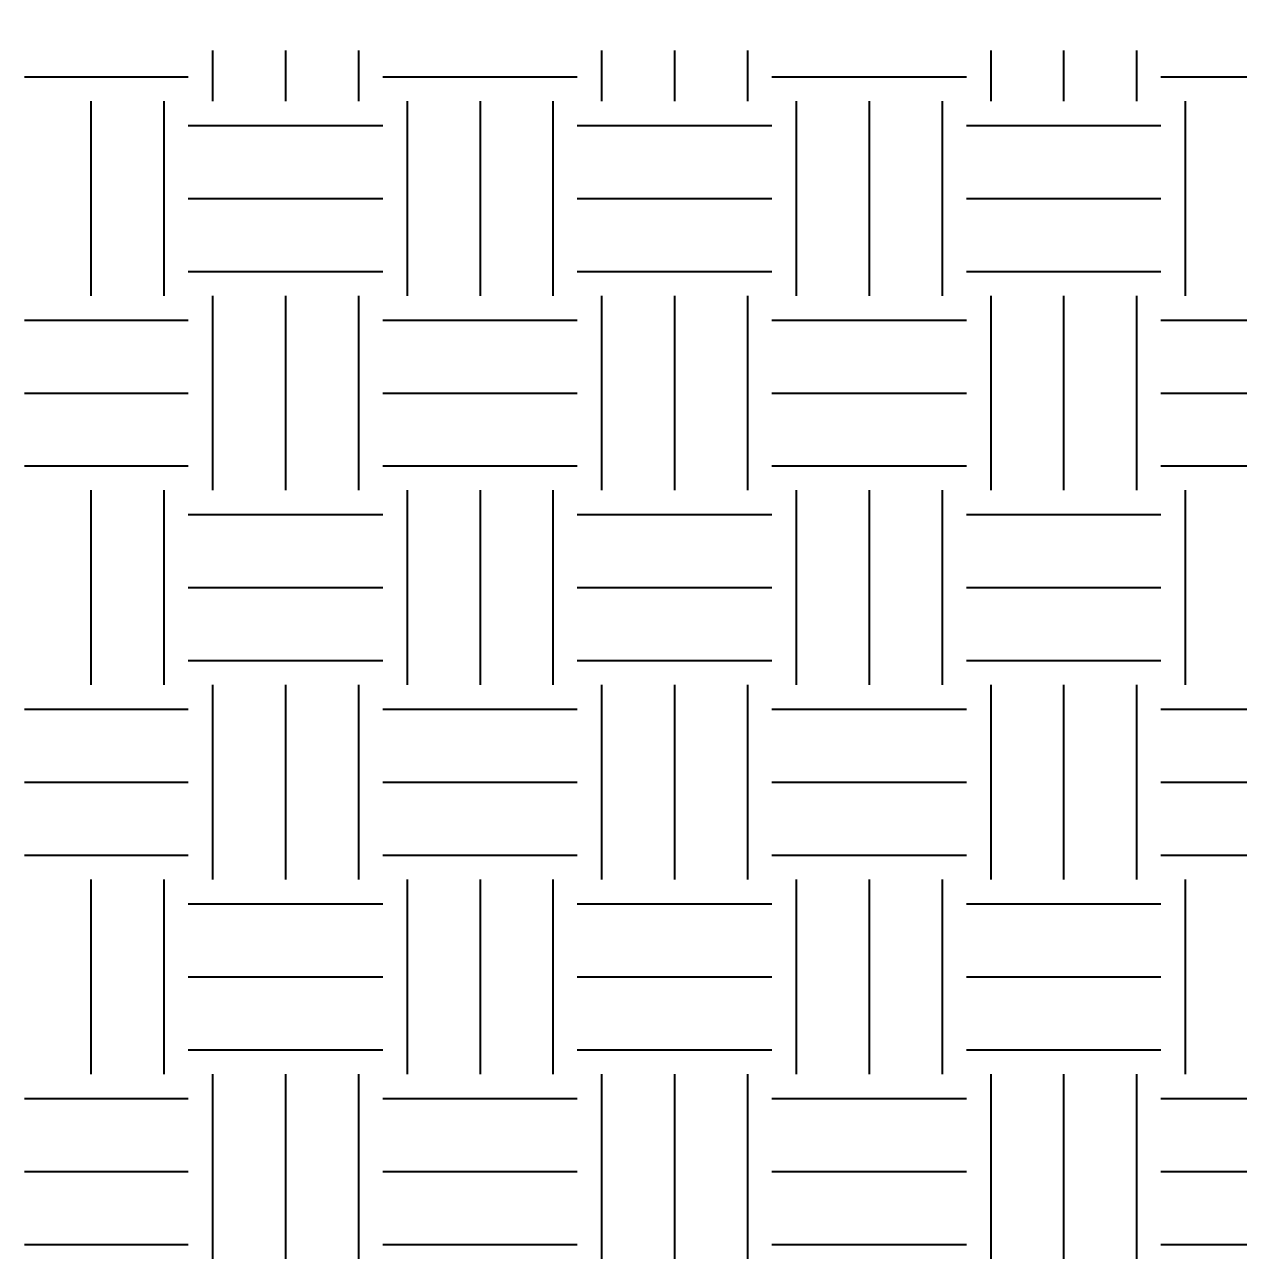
# Model space of a CAD drawing. Extents: x 1 to 1213870, y 9 to 1586095.
# Drawn here: x 28.9733 to 29.2541, y 43.4941 to 43.7776 of the extents above; entities that cross this region are included whole.
import ezdxf
from ezdxf import colors
from ezdxf.entities.mleader import LeaderData, LeaderLine
from ezdxf.math import Vec2, Vec3

# ---------------------------------------------------------------- set-up
doc = ezdxf.new("R2010")
doc.units = 0
doc.header["$LTSCALE"] = 10
doc.header["$MEASUREMENT"] = 0
doc.layers.get('0').update_dxf_attribs({"color": 255})
doc.layers.add('LA-DT-COMPACTED SOIL', color=19, linetype='Continuous')
doc.layers.add('STR. REFER', color=242, linetype='Continuous')
doc.styles.add('TXT- (design)', font='stylu.ttf', dxfattribs={"width": 0.7})

# ---------------------------------------------------------------- blocks, each defined once
blk = doc.blocks.new('_BoxFilled')
at = {"color": 0, "linetype": 'ByBlock', "lineweight": -2}
blk.add_line((-0.5, 0), (-1, 0), dxfattribs=at)
at = {"color": 0, "linetype": 'ByBlock'}
blk.add_solid([(-0.5, 0.5), (0.5, 0.5), (-0.5, -0.5), (0.5, -0.5)], dxfattribs=at)

msp = doc.modelspace()

# ---------------------------------------------------------------- hatches: boundary and pattern name
at = {"layer": 'LA-DT-COMPACTED SOIL'}
h = msp.add_hatch(dxfattribs=at)
h.set_pattern_fill('EARTH', color=256, scale=0.18)
h.set_pattern_definition([(270, (33.38179, 46.549835), (0.045, -0.045), [0.045, -0.045]), (270, (33.398666, 46.549835), (0.045, -0.045), [0.045, -0.045]), (270, (33.41554, 46.549835), (0.045, -0.045), [0.045, -0.045]), (360, (33.421166, 46.54421), (0.045, 0.045), [0.045, -0.045]), (360, (33.421166, 46.527335), (0.045, 0.045), [0.045, -0.045]), (360, (33.421166, 46.51046), (0.045, 0.045), [0.045, -0.045])])
edge = h.paths.add_edge_path()
edge.add_line((28.97333, 41.97161), (29.96436, 41.97161))
edge.add_line((29.96436, 41.97161), (29.96433, 42.4967))
edge.add_line((29.96433, 42.4967), (29.62021, 42.49664))
edge.add_line((29.62021, 42.49664), (29.58494, 42.15662))
edge.add_arc((29.56955, 42.15996), 0.01575, 192.2588, 347.7494, ccw=False)
edge.add_line((29.55415, 42.15662), (29.55415, 42.14671))
edge.add_line((29.55415, 42.14671), (29.25415, 42.14671))
edge.add_line((29.25415, 42.14671), (29.25415, 42.05671))
edge.add_line((29.25415, 42.05671), (29.12432, 42.05671))
edge.add_line((29.12432, 42.05671), (29.12432, 43.48654))
edge.add_line((29.12432, 43.48654), (29.25415, 43.48654))
edge.add_line((29.25415, 43.48654), (29.25415, 43.39654))
edge.add_line((29.25415, 43.39654), (29.55415, 43.39654))
edge.add_line((29.55415, 43.39654), (29.55415, 43.38654))
edge.add_arc((29.56955, 43.3833), 0.01574, 12.2255, 168.1108, ccw=False)
edge.add_line((29.58494, 43.38663), (29.62021, 43.04661))
edge.add_line((29.62021, 43.04661), (29.92369, 43.04655))
edge.add_line((29.92369, 43.04655), (29.92366, 43.34187))
edge.add_line((29.92366, 43.34187), (30.02367, 43.44525))
edge.add_line((30.02367, 43.44525), (30.02317, 43.77161))
edge.add_line((30.02317, 43.77161), (29.68821, 43.77161))
edge.add_line((29.68821, 43.77161), (28.97333, 43.77161))
edge.add_line((28.97333, 43.77161), (28.97333, 41.97161))

# ---------------------------------------------------------------- leaders
at = {"layer": 'STR. REFER'}
ml = msp.add_multileader_mtext('Standard', dxfattribs=at)
ml.set_content('100mm. THICK. PLAIN CONC.', color=3, style='TXT- (design)')
ml.set_leader_properties(color=256)
ml.set_arrow_properties(name='BOXFILLED')
ml.build(insert=Vec2(0, 0))
ml.multileader.update_dxf_attribs({"dogleg_length": 0.05661, "arrow_head_size": 0.018, "scale": 20})
ctx = ml.context
ctx.base_point, ctx.scale, ctx.char_height, ctx.arrow_head_size, ctx.landing_gap_size, ctx.plane_origin, ctx.plane_x_axis, ctx.plane_y_axis = Vec3(29.46137, 41.92819, -0.00018), 20, 0.06, 0.018, 0.004, Vec3(30.57441, 40.50356, -0.00018), Vec3(-0.000048, -1, 0), Vec3(1, -0.000048, 0)
ctx.text_align_type = 2
notes = []
notes.append((ctx, [(0, (1, 1, 0), (29.46139, 42.41244, -0.00018), (-0.000048, -1, 0), 0.48425, [(0, [(29.20426, 42.41244, -0.00018)], 0, [])])]))
ctx.mtext.insert, ctx.mtext.text_direction, ctx.mtext.rotation, ctx.mtext.width, ctx.mtext.alignment, ctx.mtext.flow_direction = Vec3(29.49271, 41.11653, -0.00018), Vec3(-0.000048, -1, 0), 4.712341, 0.8427559, 3, 5
ml = msp.add_multileader_mtext('Standard', dxfattribs=at)
ml.set_content('400MICRON HDPE WATER PROOFING MEMBRANE.', color=3, style='TXT- (design)')
ml.set_leader_properties(color=256)
ml.set_arrow_properties(name='BOXFILLED')
ml.build(insert=Vec2(0, 0))
ml.multileader.update_dxf_attribs({"dogleg_length": 0.05661, "arrow_head_size": 0.018, "scale": 20})
ctx = ml.context
ctx.base_point, ctx.scale, ctx.char_height, ctx.arrow_head_size, ctx.landing_gap_size, ctx.plane_origin, ctx.plane_x_axis, ctx.plane_y_axis = Vec3(29.35025, 41.86608, -0.00018), 20, 0.06, 0.018, 0.004, Vec3(30.46329, 40.44145, -0.00018), Vec3(-0.000048, -1, 0), Vec3(1, -0.000048, 0)
ctx.text_align_type = 2
notes.append((ctx, [(0, (1, 1, 0), (29.35027, 42.35033, -0.00018), (-0.000048, -1, 0), 0.48425, [(0, [(29.13184, 42.35033, -0.00018)], 0, [])])]))
ctx.mtext.insert, ctx.mtext.text_direction, ctx.mtext.rotation, ctx.mtext.width, ctx.mtext.alignment, ctx.mtext.flow_direction = Vec3(29.38151, 41.11468, -0.00018), Vec3(-0.000048, -1, 0), 4.712341, 0.8427559, 3, 5
for ctx, leaders in notes:
    for number, flags, end, landing, length, lines in leaders:
        leader = LeaderData()
        leader.index, (leader.has_last_leader_line, leader.has_dogleg_vector, leader.attachment_direction) = number, flags
        leader.last_leader_point, leader.dogleg_vector, leader.dogleg_length = Vec3(end), Vec3(landing), length
        for number, points, colour, breaks in lines:
            line = LeaderLine()
            line.index, line.vertices, line.color, line.breaks = number, Vec3.list(points), colors.encode_raw_color(colour), breaks
            leader.lines.append(line)
        ctx.leaders.append(leader)

doc.saveas('drawing.dxf')
